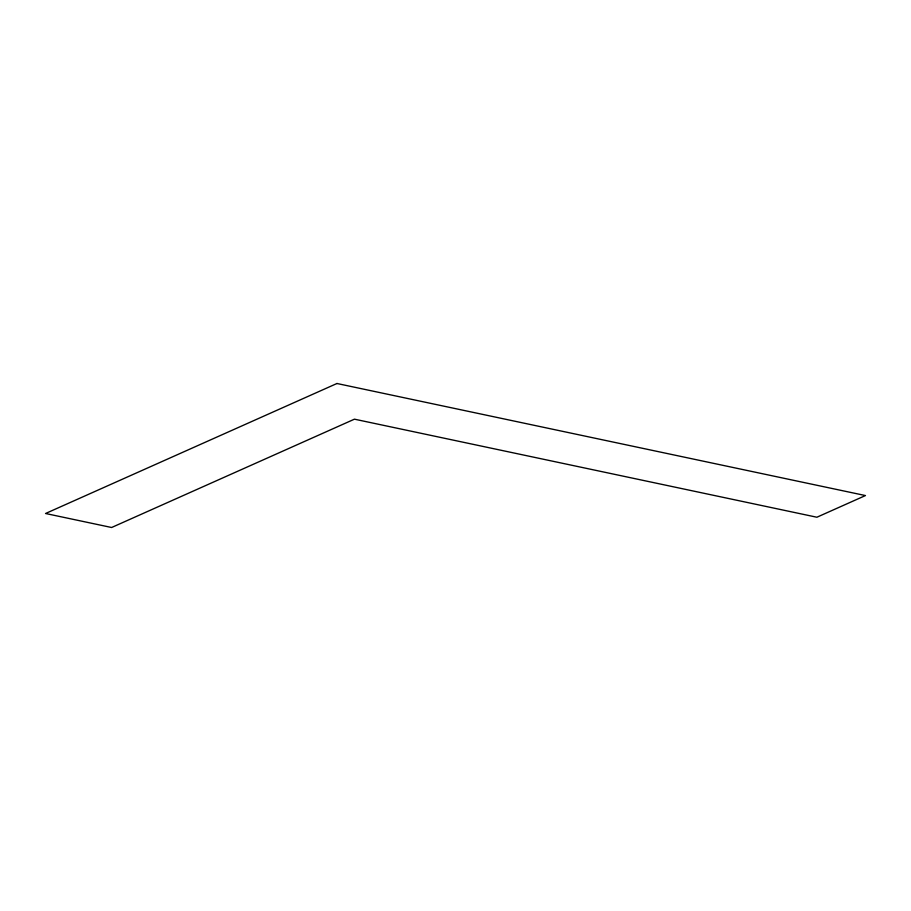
<?xml version="1.0" encoding="UTF-8"?>
<svg xmlns="http://www.w3.org/2000/svg" width="911" height="911" viewBox="0 0 911 911"><rect width="100%" height="100%" fill="white"/><g stroke="black" fill="none" stroke-linecap="round" stroke-linejoin="round"><path stroke-width="1.37" d="M336.956 383.497L45.55 513.497L111.609 527.503L354.447 419.174L816.882 517.232L865.45 495.561L336.956 383.497"/></g></svg>
